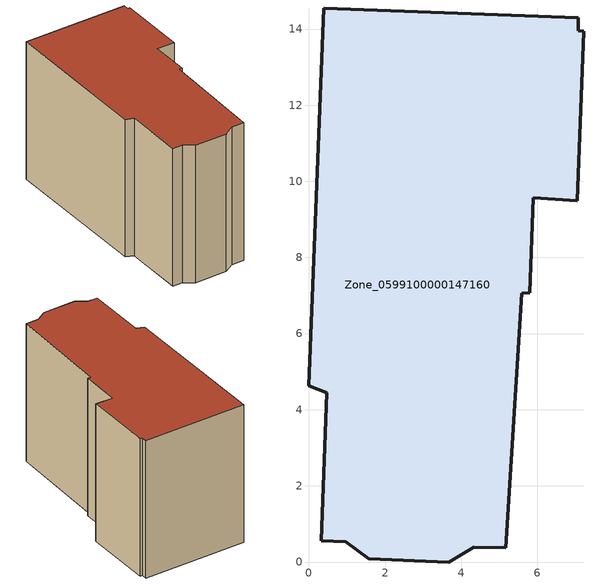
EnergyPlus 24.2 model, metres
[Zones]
Zone_0599100000147160
 floor ground (C_G): 5.9,9.57 5.8,7.07 5.59,7.06 5.17,0.37 4.33,0.39 3.67,0 1.58,0.09 0.97,0.53 0.33,0.56 0.47,4.44 0,4.63 0.38,14.55 7.07,14.3 7.08,13.96 7.21,13.95 7.04,9.49 z0
 wall outside (C_F): 5.8,7.07 5.9,9.57 7.04,9.49 7.21,13.95 7.08,13.96 7.07,14.3 0.38,14.55 0,4.63 0.47,4.44 0.33,0.56 0.97,0.53 1.58,0.09 3.67,0 4.33,0.39 5.17,0.37 5.59,7.06 5.8,7.07 z0:9.19
 roof outside (C_R): 7.21,13.95 7.08,13.96 7.07,14.3 0.38,14.55 0,4.63 0.47,4.44 0.33,0.56 0.97,0.53 1.58,0.09 3.67,0 4.33,0.39 5.17,0.37 5.59,7.06 5.8,7.07 5.9,9.57 7.04,9.49 z9.19
[BUILDING]
Pand.0599100000147160: North Axis=0; Terrain=City; Loads Convergence Tolerance Value=0.04; Temperature Convergence Tolerance Value=0.4; Solar Distribution=FullExterior; Maximum Number of Warmup Days=25; Minimum Number of Warmup Days=1
[Site:Location]
Rotterdam.The.Hague.AP_ZH_NLD Design_Conditions: Latitude=51.96; Longitude=4.45; Time Zone=1; Elevation=-4.5
[SITE:GROUNDTEMPERATURE:BUILDINGSURFACE]
18, 18, 18, 18, 18, 18, 18, 18, 18, 18, 18, 18
[MATERIAL] Thermal Absorptance=0.9; Solar Absorptance=0.7; Visible Absorptance=0.7
Name | Roughness | Thickness | Conductivity | Density | Specific Heat
G.TC.1946 | MediumSmooth | 0.15 | 1 | 540 | 1210
F.TC.1946 | Rough | 0.3 | 0.857143 | 1920 | 840
R.TC.1946 | MediumRough | 0.2 | 0.909091 | 1500 | 1000
[CONSTRUCTION]
C_G: G.TC.1946
C_F: F.TC.1946
C_R: R.TC.1946
[ZONE]
Zone_0599100000147160: Type=1; Multiplier=1; Ceiling Height=Autocalculate; Volume=Autocalculate; Floor Area=autocalculate; Part of Total Floor Area=Yes
[ZONEINFILTRATION:DESIGNFLOWRATE]
Infil_Zone_0599100000147160: Zone or ZoneList or Space or SpaceList=Zone_0599100000147160; Schedule=AlwaysOn; Design Flow Rate Calculation Method=Flow/Area; Flow Rate per Floor Area=0.003; Constant Term Coefficient=1; Temperature Term Coefficient=0; Velocity Term Coefficient=0; Velocity Squared Term Coefficient=0
[HVACTEMPLATE:ZONE:IDEALLOADSAIRSYSTEM]
Zone_0599100000147160: Maximum Heating Supply Air Temperature=50; Minimum Cooling Supply Air Temperature=13; Maximum Heating Supply Air Humidity Ratio=0.0156; Minimum Cooling Supply Air Humidity Ratio=0.0077; Heating Limit=NoLimit; Cooling Limit=NoLimit; Dehumidification Control Type=ConstantSensibleHeatRatio; Cooling Sensible Heat Ratio=0.7; Dehumidification Setpoint=60; Humidification Control Type=None; Humidification Setpoint=30; Outdoor Air Method=None; Outdoor Air Flow Rate per Person=0.00944; Outdoor Air Flow Rate per Zone Floor Area=0; Outdoor Air Flow Rate per Zone=0; Demand Controlled Ventilation Type=None; Outdoor Air Economizer Type=NoEconomizer; Heat Recovery Type=None; Sensible Heat Recovery Effectiveness=0.7; Latent Heat Recovery Effectiveness=0.65
[ZONECONTROL:THERMOSTAT]
ThermostatControl_Zone_0599100000147160: Zone or ZoneList=Zone_0599100000147160; Control Type Schedule=DualSetpointControlType; Control 1=Thermostat_Zone_0599100000147160; Temperature Difference Between Cutout And Setpoint=0
[THERMOSTATSETPOINT:DUALSETPOINT]
Thermostat_Zone_0599100000147160: Heating Setpoint Temperature Schedule=HeatingSetpoint_Zone_0599100000147160; Cooling Setpoint Temperature Schedule=CoolingSetpoint_Zone_0599100000147160
[SCHEDULE:COMPACT]
HeatingSetpoint_Zone_0599100000147160: Through: 12/31, For: AllDays, Until: 24:00, 21
CoolingSetpoint_Zone_0599100000147160: Through: 12/31, For: AllDays, Until: 24:00, 24
DualSetpointControlType: Through: 12/31, For: AllDays, Until: 24:00, 4
AlwaysOn: Through: 12/31, For: AllDays, Until: 24:00, 1
